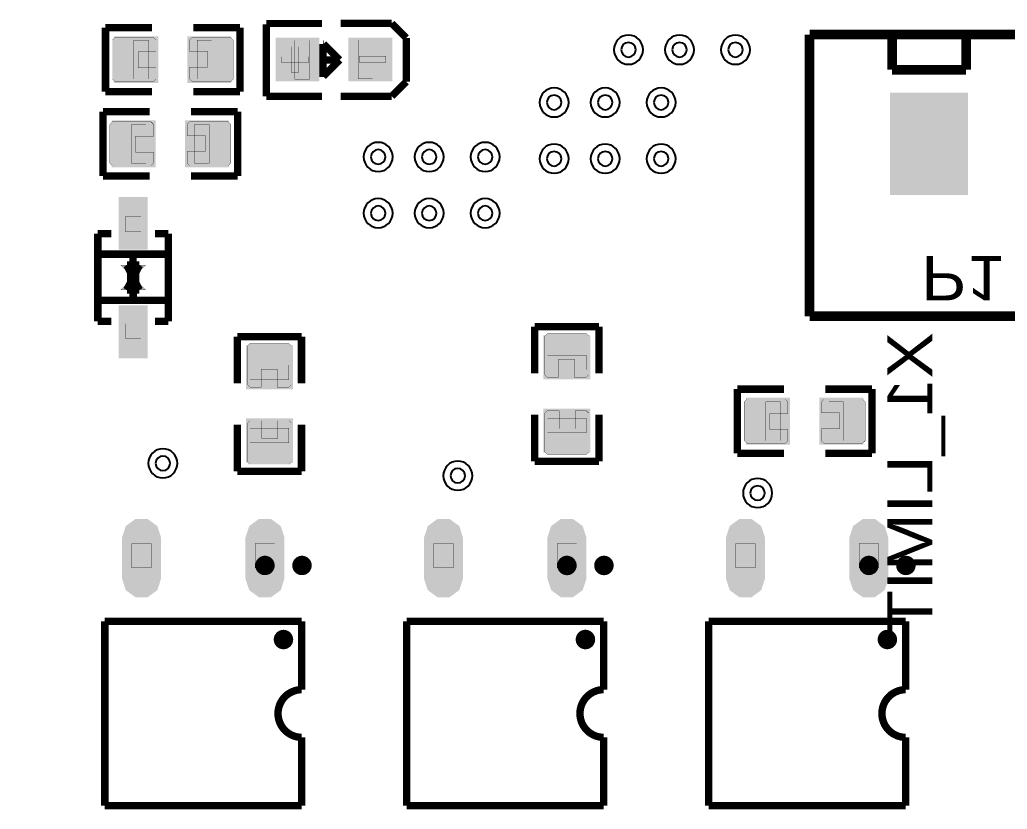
# Model space of a CAD drawing. Header units: millimetres. Extents: x -103 to 1, y -5 to 127.
# Drawn here: x -48.69 to -28.37, y 73.33 to 89.59 of the extents above; entities that cross this region are included whole.
import ezdxf
from ezdxf.enums import TextEntityAlignment as Align

# ---------------------------------------------------------------- set-up
doc = ezdxf.new("R2010")
doc.units = ezdxf.units.MM
doc.header["$MEASUREMENT"] = 0
for name, color, linetype, true_color in [('Bottom-Layer', 7, 'Continuous', 0x0000ff), ('Bottom-Paste-Mask-Layer', 7, 'Continuous', 0x800000), ('Bottom-Silkscreen-Layer', 7, 'Continuous', 0x66cc33), ('Bottom-Solder-Mask-Layer', 7, 'Continuous', 0xaa00ff), ('Document-Layer', 7, 'Continuous', 0x6464ff), ('Hole-Layer', 7, 'Continuous', 0x222222), ('Multi-Layer', 7, 'Continuous', 0xc0c0c0), ('Pin-Soldering-Layer', 7, 'Continuous', 0xcc9999), ('Top-Layer', 7, 'Continuous', 0xff0000), ('Top-Paste-Mask-Layer', 7, 'Continuous', 0x808080), ('Top-Silkscreen-Layer', 7, 'Continuous', 0xffcc00), ('Top-Solder-Mask-Layer', 7, 'Continuous', 0x800080)]:
    doc.layers.add(name, color=color, linetype=linetype, true_color=true_color)
doc.styles.get("Standard").update_dxf_attribs({"font": 'arial.ttf'})

msp = doc.modelspace()

# ---------------------------------------------------------------- hatches: boundary and pattern name
at = {"layer": 'Bottom-Layer'}
msp.add_hatch(color=256, dxfattribs=at).paths.add_polyline_path([(-30.727, 86.036), (-30.727, 88.036), (-29.227, 88.036), (-29.227, 86.036)])
at = {"layer": 'Bottom-Paste-Mask-Layer'}
msp.add_hatch(color=256, dxfattribs=at).paths.add_polyline_path([(-30.727, 86.036), (-30.727, 88.036), (-29.227, 88.036), (-29.227, 86.036)])
at = {"layer": 'Bottom-Solder-Mask-Layer'}
msp.add_hatch(color=256, dxfattribs=at).paths.add_polyline_path([(-30.778, 85.985), (-30.778, 88.087), (-29.176, 88.087), (-29.176, 85.985)])
at = {"layer": 'Document-Layer'}
for points in [[(-42.962, 89.037), (-42.962, 88.497), (-43.092, 88.497), (-43.092, 89.037)], [(-42.756, 88.701), (-43.296, 88.701), (-43.296, 88.831), (-42.756, 88.831)], [(-41.157, 88.708), (-41.697, 88.708), (-41.697, 88.838), (-41.157, 88.838)], [(-46.104, 84.536), (-46.612, 84.536), (-46.358, 84.282)], [(-46.612, 84.028), (-46.104, 84.028), (-46.358, 84.282)]]:
    msp.add_hatch(color=256, dxfattribs=at).paths.add_polyline_path(points)
at = {"layer": 'Hole-Layer'}
msp.add_hatch(color=256, dxfattribs=at).paths.add_polyline_path([(-30.427, 87.036, 1), (-29.527, 87.036, 1)])
at = {"layer": 'Multi-Layer'}
msp.add_hatch(color=256, dxfattribs=at).paths.add_polyline_path([(-30.727, 86.036), (-30.727, 88.036), (-29.227, 88.036), (-29.227, 86.036)])
msp.add_hatch(color=256, dxfattribs=at).paths.add_polyline_path([(-30.727, 86.036), (-30.727, 88.036), (-29.227, 88.036), (-29.227, 86.036)])
msp.add_hatch(color=256, dxfattribs=at).paths.add_polyline_path([(-30.727, 86.036), (-30.727, 88.036), (-29.227, 88.036), (-29.227, 86.036)])
at = {"layer": 'Pin-Soldering-Layer'}
for points in [[(-46.342, 89.17), (-46.342, 88.37), (-46.042, 88.37), (-46.042, 89.17)], [(-44.742, 89.17), (-44.742, 88.37), (-45.042, 88.37), (-45.042, 89.17)], [(-42.728, 89.166), (-42.728, 88.366), (-43.028, 88.366), (-43.028, 89.166)], [(-41.428, 89.173), (-41.428, 88.373), (-41.728, 88.373), (-41.728, 89.173)], [(-46.393, 86.636), (-46.393, 87.436), (-46.093, 87.436), (-46.093, 86.636)], [(-44.793, 86.636), (-44.793, 87.436), (-45.093, 87.436), (-45.093, 86.636)], [(-46.196, 85.232), (-46.521, 85.232), (-46.521, 85.531), (-46.196, 85.531)], [(-46.196, 83.032), (-46.521, 83.032), (-46.521, 83.332), (-46.196, 83.332)], [(-37.833, 82.685), (-37.033, 82.685), (-37.033, 82.385), (-37.833, 82.385)], [(-43.953, 82.481), (-43.153, 82.481), (-43.153, 82.181), (-43.953, 82.181)], [(-33.337, 80.924), (-33.337, 81.724), (-33.037, 81.724), (-33.037, 80.924)], [(-31.737, 80.924), (-31.737, 81.724), (-32.037, 81.724), (-32.037, 80.924)], [(-37.833, 81.085), (-37.033, 81.085), (-37.033, 81.385), (-37.833, 81.385)], [(-43.953, 80.881), (-43.153, 80.881), (-43.153, 81.181), (-43.953, 81.181)], [(-46.385, 78.805), (-46.385, 78.305), (-45.985, 78.305), (-45.985, 78.805)], [(-43.845, 78.805), (-43.845, 78.305), (-43.445, 78.305), (-43.445, 78.805)], [(-40.17, 78.805), (-40.17, 78.305), (-39.77, 78.305), (-39.77, 78.805)], [(-37.63, 78.805), (-37.63, 78.305), (-37.23, 78.305), (-37.23, 78.805)], [(-33.956, 78.805), (-33.956, 78.305), (-33.556, 78.305), (-33.556, 78.805)], [(-31.416, 78.805), (-31.416, 78.305), (-31.016, 78.305), (-31.016, 78.805)]]:
    msp.add_hatch(color=256, dxfattribs=at).paths.add_polyline_path(points)
at = {"layer": 'Top-Layer'}
for points in [[(-45.892, 89.202), (-45.892, 88.338), (-46.699, 88.338), (-46.699, 89.202)], [(-44.386, 89.202), (-44.386, 88.338), (-45.192, 88.338), (-45.192, 89.202)], [(-43.376, 89.17), (-42.576, 89.17), (-42.576, 88.37), (-43.376, 88.37)], [(-41.878, 89.17), (-41.078, 89.17), (-41.078, 88.37), (-41.878, 88.37)], [(-30.727, 86.036), (-30.727, 88.036), (-29.227, 88.036), (-29.227, 86.036)], [(-46.75, 86.604), (-46.75, 87.468), (-45.943, 87.468), (-45.943, 86.604)], [(-45.243, 86.604), (-45.243, 87.468), (-44.437, 87.468), (-44.437, 86.604)], [(-46.113, 84.906), (-46.603, 84.906), (-46.603, 85.892), (-46.113, 85.892)], [(-46.113, 82.671), (-46.603, 82.671), (-46.603, 83.657), (-46.113, 83.657)], [(-37.865, 83.041), (-37.001, 83.041), (-37.001, 82.235), (-37.865, 82.235)], [(-43.985, 82.837), (-43.121, 82.837), (-43.121, 82.031), (-43.985, 82.031)], [(-33.694, 80.892), (-33.694, 81.756), (-32.887, 81.756), (-32.887, 80.892)], [(-32.187, 80.892), (-32.187, 81.756), (-31.381, 81.756), (-31.381, 80.892)], [(-37.865, 81.534), (-37.001, 81.534), (-37.001, 80.728), (-37.865, 80.728)], [(-43.985, 81.33), (-43.121, 81.33), (-43.121, 80.524), (-43.985, 80.524)], [(-46.535, 78.93), (-46.468, 79.136), (-46.293, 79.263), (-46.077, 79.263), (-45.902, 79.136), (-45.835, 78.93), (-45.835, 78.08), (-45.902, 77.875), (-46.077, 77.748), (-46.293, 77.748), (-46.468, 77.875), (-46.535, 78.08)], [(-43.995, 78.93), (-43.928, 79.136), (-43.753, 79.263), (-43.537, 79.263), (-43.362, 79.136), (-43.295, 78.93), (-43.295, 78.08), (-43.362, 77.875), (-43.537, 77.748), (-43.753, 77.748), (-43.928, 77.875), (-43.995, 78.08)], [(-40.32, 78.93), (-40.254, 79.136), (-40.079, 79.263), (-39.862, 79.263), (-39.687, 79.136), (-39.62, 78.93), (-39.62, 78.08), (-39.687, 77.875), (-39.862, 77.748), (-40.079, 77.748), (-40.254, 77.875), (-40.32, 78.08)], [(-37.78, 78.93), (-37.714, 79.136), (-37.539, 79.263), (-37.322, 79.263), (-37.147, 79.136), (-37.08, 78.93), (-37.08, 78.08), (-37.147, 77.875), (-37.322, 77.748), (-37.539, 77.748), (-37.714, 77.875), (-37.78, 78.08)], [(-34.106, 78.93), (-34.039, 79.136), (-33.864, 79.263), (-33.648, 79.263), (-33.473, 79.136), (-33.406, 78.93), (-33.406, 78.08), (-33.473, 77.875), (-33.648, 77.748), (-33.864, 77.748), (-34.039, 77.875), (-34.106, 78.08)], [(-31.566, 78.93), (-31.499, 79.136), (-31.324, 79.263), (-31.108, 79.263), (-30.933, 79.136), (-30.866, 78.93), (-30.866, 78.08), (-30.933, 77.875), (-31.108, 77.748), (-31.324, 77.748), (-31.499, 77.875), (-31.566, 78.08)]]:
    msp.add_hatch(color=256, dxfattribs=at).paths.add_polyline_path(points)
at = {"layer": 'Top-Paste-Mask-Layer'}
for points in [[(-46.737, 88.32), (-45.937, 88.32), (-45.887, 88.37), (-45.887, 88.598), (-46.257, 88.598), (-46.257, 88.928), (-45.887, 88.928), (-45.887, 89.17), (-45.937, 89.22), (-46.737, 89.22), (-46.787, 89.17), (-46.787, 88.37)], [(-44.347, 89.22), (-45.147, 89.22), (-45.197, 89.17), (-45.197, 88.942), (-44.827, 88.942), (-44.827, 88.612), (-45.197, 88.612), (-45.197, 88.37), (-45.147, 88.32), (-44.347, 88.32), (-44.297, 88.37), (-44.297, 89.17)], [(-43.376, 89.17), (-42.576, 89.17), (-42.576, 88.37), (-43.376, 88.37)], [(-41.878, 89.17), (-41.078, 89.17), (-41.078, 88.37), (-41.878, 88.37)], [(-30.727, 86.036), (-30.727, 88.036), (-29.227, 88.036), (-29.227, 86.036)], [(-46.788, 86.586), (-45.988, 86.586), (-45.938, 86.636), (-45.938, 86.864), (-46.308, 86.864), (-46.308, 87.194), (-45.938, 87.194), (-45.938, 87.436), (-45.988, 87.486), (-46.788, 87.486), (-46.838, 87.436), (-46.838, 86.636)], [(-44.398, 87.486), (-45.198, 87.486), (-45.248, 87.436), (-45.248, 87.208), (-44.878, 87.208), (-44.878, 86.878), (-45.248, 86.878), (-45.248, 86.636), (-45.198, 86.586), (-44.398, 86.586), (-44.348, 86.636), (-44.348, 87.436)], [(-46.113, 84.906), (-46.603, 84.906), (-46.603, 85.892), (-46.113, 85.892)], [(-46.113, 82.671), (-46.603, 82.671), (-46.603, 83.657), (-46.113, 83.657)], [(-37.883, 83.08), (-37.883, 82.28), (-37.833, 82.23), (-37.605, 82.23), (-37.605, 82.6), (-37.275, 82.6), (-37.275, 82.23), (-37.033, 82.23), (-36.983, 82.28), (-36.983, 83.08), (-37.033, 83.13), (-37.833, 83.13)], [(-44.003, 82.876), (-44.003, 82.076), (-43.953, 82.026), (-43.725, 82.026), (-43.725, 82.396), (-43.395, 82.396), (-43.395, 82.026), (-43.153, 82.026), (-43.103, 82.076), (-43.103, 82.876), (-43.153, 82.926), (-43.953, 82.926)], [(-33.732, 80.874), (-32.932, 80.874), (-32.882, 80.924), (-32.882, 81.152), (-33.252, 81.152), (-33.252, 81.482), (-32.882, 81.482), (-32.882, 81.724), (-32.932, 81.774), (-33.732, 81.774), (-33.782, 81.724), (-33.782, 80.924)], [(-31.342, 81.774), (-32.142, 81.774), (-32.192, 81.724), (-32.192, 81.496), (-31.822, 81.496), (-31.822, 81.166), (-32.192, 81.166), (-32.192, 80.924), (-32.142, 80.874), (-31.342, 80.874), (-31.292, 80.924), (-31.292, 81.724)], [(-36.983, 80.69), (-36.983, 81.49), (-37.033, 81.54), (-37.261, 81.54), (-37.261, 81.17), (-37.591, 81.17), (-37.591, 81.54), (-37.833, 81.54), (-37.883, 81.49), (-37.883, 80.69), (-37.833, 80.64), (-37.033, 80.64)], [(-43.103, 80.486), (-43.103, 81.286), (-43.153, 81.336), (-43.381, 81.336), (-43.381, 80.966), (-43.711, 80.966), (-43.711, 81.336), (-43.953, 81.336), (-44.003, 81.286), (-44.003, 80.486), (-43.953, 80.436), (-43.153, 80.436)], [(-46.535, 78.93), (-46.468, 79.136), (-46.293, 79.263), (-46.077, 79.263), (-45.902, 79.136), (-45.835, 78.93), (-45.835, 78.08), (-45.902, 77.875), (-46.077, 77.748), (-46.293, 77.748), (-46.468, 77.875), (-46.535, 78.08)], [(-43.995, 78.93), (-43.928, 79.136), (-43.753, 79.263), (-43.537, 79.263), (-43.362, 79.136), (-43.295, 78.93), (-43.295, 78.08), (-43.362, 77.875), (-43.537, 77.748), (-43.753, 77.748), (-43.928, 77.875), (-43.995, 78.08)], [(-40.32, 78.93), (-40.254, 79.136), (-40.079, 79.263), (-39.862, 79.263), (-39.687, 79.136), (-39.62, 78.93), (-39.62, 78.08), (-39.687, 77.875), (-39.862, 77.748), (-40.079, 77.748), (-40.254, 77.875), (-40.32, 78.08)], [(-37.78, 78.93), (-37.714, 79.136), (-37.539, 79.263), (-37.322, 79.263), (-37.147, 79.136), (-37.08, 78.93), (-37.08, 78.08), (-37.147, 77.875), (-37.322, 77.748), (-37.539, 77.748), (-37.714, 77.875), (-37.78, 78.08)], [(-34.106, 78.93), (-34.039, 79.136), (-33.864, 79.263), (-33.648, 79.263), (-33.473, 79.136), (-33.406, 78.93), (-33.406, 78.08), (-33.473, 77.875), (-33.648, 77.748), (-33.864, 77.748), (-34.039, 77.875), (-34.106, 78.08)], [(-31.566, 78.93), (-31.499, 79.136), (-31.324, 79.263), (-31.108, 79.263), (-30.933, 79.136), (-30.866, 78.93), (-30.866, 78.08), (-30.933, 77.875), (-31.108, 77.748), (-31.324, 77.748), (-31.499, 77.875), (-31.566, 78.08)]]:
    msp.add_hatch(color=256, dxfattribs=at).paths.add_polyline_path(points)
at = {"layer": 'Top-Solder-Mask-Layer'}
for points in [[(-45.842, 89.252), (-45.842, 88.287), (-46.75, 88.287), (-46.75, 89.252)], [(-44.335, 89.252), (-44.335, 88.287), (-45.243, 88.287), (-45.243, 89.252)], [(-43.427, 89.221), (-42.525, 89.221), (-42.525, 88.319), (-43.427, 88.319)], [(-41.929, 89.221), (-41.027, 89.221), (-41.027, 88.319), (-41.929, 88.319)], [(-30.778, 85.985), (-30.778, 88.087), (-29.176, 88.087), (-29.176, 85.985)], [(-46.801, 86.553), (-46.801, 87.518), (-45.893, 87.518), (-45.893, 86.553)], [(-45.294, 86.553), (-45.294, 87.518), (-44.386, 87.518), (-44.386, 86.553)], [(-46.062, 84.856), (-46.654, 84.856), (-46.654, 85.943), (-46.062, 85.943)], [(-46.062, 82.62), (-46.654, 82.62), (-46.654, 83.708), (-46.062, 83.708)], [(-37.916, 83.092), (-36.95, 83.092), (-36.95, 82.184), (-37.916, 82.184)], [(-44.036, 82.888), (-43.071, 82.888), (-43.071, 81.98), (-44.036, 81.98)], [(-33.745, 80.841), (-33.745, 81.806), (-32.836, 81.806), (-32.836, 80.841)], [(-32.238, 80.841), (-32.238, 81.806), (-31.33, 81.806), (-31.33, 80.841)], [(-37.916, 81.585), (-36.95, 81.585), (-36.95, 80.677), (-37.916, 80.677)], [(-44.036, 81.381), (-43.071, 81.381), (-43.071, 80.473), (-44.036, 80.473)], [(-46.586, 78.93), (-46.509, 79.166), (-46.309, 79.312), (-46.061, 79.312), (-45.86, 79.166), (-45.784, 78.93), (-45.784, 78.08), (-45.86, 77.845), (-46.061, 77.699), (-46.309, 77.699), (-46.509, 77.845), (-46.586, 78.08)], [(-44.046, 78.93), (-43.969, 79.166), (-43.769, 79.312), (-43.521, 79.312), (-43.32, 79.166), (-43.244, 78.93), (-43.244, 78.08), (-43.32, 77.845), (-43.521, 77.699), (-43.769, 77.699), (-43.969, 77.845), (-44.046, 78.08)], [(-40.371, 78.93), (-40.295, 79.166), (-40.094, 79.312), (-39.847, 79.312), (-39.646, 79.166), (-39.569, 78.93), (-39.569, 78.08), (-39.646, 77.845), (-39.847, 77.699), (-40.094, 77.699), (-40.295, 77.845), (-40.371, 78.08)], [(-37.831, 78.93), (-37.755, 79.166), (-37.554, 79.312), (-37.307, 79.312), (-37.106, 79.166), (-37.029, 78.93), (-37.029, 78.08), (-37.106, 77.845), (-37.307, 77.699), (-37.554, 77.699), (-37.755, 77.845), (-37.831, 78.08)], [(-34.157, 78.93), (-34.081, 79.166), (-33.88, 79.312), (-33.632, 79.312), (-33.432, 79.166), (-33.355, 78.93), (-33.355, 78.08), (-33.432, 77.845), (-33.632, 77.699), (-33.88, 77.699), (-34.081, 77.845), (-34.157, 78.08)], [(-31.617, 78.93), (-31.541, 79.166), (-31.34, 79.312), (-31.092, 79.312), (-30.892, 79.166), (-30.815, 78.93), (-30.815, 78.08), (-30.892, 77.845), (-31.092, 77.699), (-31.34, 77.699), (-31.541, 77.845), (-31.617, 78.08)]]:
    msp.add_hatch(color=256, dxfattribs=at).paths.add_polyline_path(points)

# ---------------------------------------------------------------- linework, layer by layer
at = {"layer": 'Bottom-Silkscreen-Layer', "const_width": 0.2}
for points in [[(-32.437, 83.486), (-32.437, 89.286)], [(-32.437, 89.286), (-22.437, 89.286)], [(-32.437, 83.486), (-32.437, 89.286)], [(-32.437, 89.286), (-22.437, 89.286)], [(-30.739, 88.56), (-30.739, 89.286)], [(-30.739, 88.56), (-30.739, 89.286)], [(-29.215, 88.56), (-29.215, 89.286)], [(-29.215, 88.56), (-29.215, 89.286)], [(-30.739, 88.56), (-29.215, 88.56)], [(-30.739, 88.56), (-29.215, 88.56)], [(-32.437, 83.486), (-22.437, 83.486)], [(-32.437, 83.486), (-22.437, 83.486)]]:
    msp.add_lwpolyline(points, dxfattribs=at)
at = {"layer": 'Document-Layer', "const_width": 0.00508}
for points in [[(-42.962, 89.037), (-42.962, 88.497), (-43.092, 88.497), (-43.092, 89.037)], [(-42.756, 88.701), (-43.296, 88.701), (-43.296, 88.831), (-42.756, 88.831)], [(-41.157, 88.708), (-41.697, 88.708), (-41.697, 88.838), (-41.157, 88.838)], [(-46.104, 84.536), (-46.612, 84.536), (-46.358, 84.282)], [(-46.612, 84.028), (-46.104, 84.028), (-46.358, 84.282)]]:
    msp.add_lwpolyline(points, close=True, dxfattribs=at)
at = {"layer": 'Document-Layer', "const_width": 0.2}
for points in [[(-43.745, 78.354, 1), (-43.545, 78.354, 1)], [(-43.745, 78.354, 1), (-43.545, 78.354, 1)], [(-37.531, 78.354, 1), (-37.33, 78.354, 1)], [(-37.531, 78.354, 1), (-37.33, 78.354, 1)], [(-31.316, 78.354, 1), (-31.116, 78.354, 1)], [(-31.316, 78.354, 1), (-31.116, 78.354, 1)]]:
    msp.add_lwpolyline(points, format="xyb", close=True, dxfattribs=at)
at = {"layer": 'Hole-Layer'}
for points in [[(-36.314, 88.973, 1), (-36.014, 88.973), (-36.014, 88.973, 1), (-36.314, 88.973)], [(-35.263, 88.973, 1), (-34.963, 88.973), (-34.963, 88.973, 1), (-35.263, 88.973)], [(-34.112, 88.973, 1), (-33.812, 88.973), (-33.812, 88.973, 1), (-34.112, 88.973)], [(-37.844, 87.888, 1), (-37.544, 87.888), (-37.544, 87.888, 1), (-37.844, 87.888)], [(-36.793, 87.888, 1), (-36.493, 87.888), (-36.493, 87.888, 1), (-36.793, 87.888)], [(-35.642, 87.888, 1), (-35.342, 87.888), (-35.342, 87.888, 1), (-35.642, 87.888)], [(-41.465, 86.766, 1), (-41.165, 86.766), (-41.165, 86.766, 1), (-41.465, 86.766)], [(-40.415, 86.766, 1), (-40.115, 86.766), (-40.115, 86.766, 1), (-40.415, 86.766)], [(-39.263, 86.766, 1), (-38.963, 86.766), (-38.963, 86.766, 1), (-39.263, 86.766)], [(-37.844, 86.729, 1), (-37.544, 86.729), (-37.544, 86.729, 1), (-37.844, 86.729)], [(-36.793, 86.729, 1), (-36.493, 86.729), (-36.493, 86.729, 1), (-36.793, 86.729)], [(-35.642, 86.729, 1), (-35.342, 86.729), (-35.342, 86.729, 1), (-35.642, 86.729)], [(-41.465, 85.607, 1), (-41.165, 85.607), (-41.165, 85.607, 1), (-41.465, 85.607)], [(-40.415, 85.607, 1), (-40.115, 85.607), (-40.115, 85.607, 1), (-40.415, 85.607)], [(-39.263, 85.607, 1), (-38.963, 85.607), (-38.963, 85.607, 1), (-39.263, 85.607)], [(-45.896, 80.457, 1), (-45.596, 80.457), (-45.596, 80.457, 1), (-45.896, 80.457)], [(-39.827, 80.202, 1), (-39.527, 80.202), (-39.527, 80.202, 1), (-39.827, 80.202)], [(-33.656, 79.845, 1), (-33.356, 79.845), (-33.356, 79.845, 1), (-33.656, 79.845)]]:
    msp.add_lwpolyline(points, format="xyb", dxfattribs=at)
at = {"layer": 'Multi-Layer'}
for points in [[(-36.464, 88.973, 1), (-35.864, 88.973, 1)], [(-35.413, 88.973, 1), (-34.813, 88.973, 1)], [(-34.262, 88.973, 1), (-33.662, 88.973, 1)], [(-37.994, 87.888, 1), (-37.394, 87.888, 1)], [(-36.943, 87.888, 1), (-36.343, 87.888, 1)], [(-35.792, 87.888, 1), (-35.192, 87.888, 1)], [(-41.615, 86.766, 1), (-41.015, 86.766, 1)], [(-40.565, 86.766, 1), (-39.965, 86.766, 1)], [(-39.413, 86.766, 1), (-38.813, 86.766, 1)], [(-37.994, 86.729, 1), (-37.394, 86.729, 1)], [(-36.943, 86.729, 1), (-36.343, 86.729, 1)], [(-35.792, 86.729, 1), (-35.192, 86.729, 1)], [(-41.615, 85.607, 1), (-41.015, 85.607, 1)], [(-40.565, 85.607, 1), (-39.965, 85.607, 1)], [(-39.413, 85.607, 1), (-38.813, 85.607, 1)], [(-46.046, 80.457, 1), (-45.446, 80.457, 1)], [(-39.977, 80.202, 1), (-39.377, 80.202, 1)], [(-33.806, 79.845, 1), (-33.206, 79.845, 1)]]:
    msp.add_lwpolyline(points, format="xyb", close=True, dxfattribs=at)
at = {"layer": 'Pin-Soldering-Layer', "const_width": 0.00508}
for points in [[(-46.342, 89.17), (-46.342, 88.37), (-46.042, 88.37), (-46.042, 89.17)], [(-44.742, 89.17), (-44.742, 88.37), (-45.042, 88.37), (-45.042, 89.17)], [(-42.728, 89.166), (-42.728, 88.366), (-43.028, 88.366), (-43.028, 89.166)], [(-41.428, 89.173), (-41.428, 88.373), (-41.728, 88.373), (-41.728, 89.173)], [(-46.393, 86.636), (-46.393, 87.436), (-46.093, 87.436), (-46.093, 86.636)], [(-44.793, 86.636), (-44.793, 87.436), (-45.093, 87.436), (-45.093, 86.636)], [(-46.196, 85.232), (-46.521, 85.232), (-46.521, 85.531), (-46.196, 85.531)], [(-46.196, 83.032), (-46.521, 83.032), (-46.521, 83.332), (-46.196, 83.332)], [(-37.833, 82.685), (-37.033, 82.685), (-37.033, 82.385), (-37.833, 82.385)], [(-43.953, 82.481), (-43.153, 82.481), (-43.153, 82.181), (-43.953, 82.181)], [(-33.337, 80.924), (-33.337, 81.724), (-33.037, 81.724), (-33.037, 80.924)], [(-31.737, 80.924), (-31.737, 81.724), (-32.037, 81.724), (-32.037, 80.924)], [(-37.833, 81.085), (-37.033, 81.085), (-37.033, 81.385), (-37.833, 81.385)], [(-43.953, 80.881), (-43.153, 80.881), (-43.153, 81.181), (-43.953, 81.181)], [(-46.385, 78.805), (-46.385, 78.305), (-45.985, 78.305), (-45.985, 78.805)], [(-43.845, 78.805), (-43.845, 78.305), (-43.445, 78.305), (-43.445, 78.805)], [(-40.17, 78.805), (-40.17, 78.305), (-39.77, 78.305), (-39.77, 78.805)], [(-37.63, 78.805), (-37.63, 78.305), (-37.23, 78.305), (-37.23, 78.805)], [(-33.956, 78.805), (-33.956, 78.305), (-33.556, 78.305), (-33.556, 78.805)], [(-31.416, 78.805), (-31.416, 78.305), (-31.016, 78.305), (-31.016, 78.805)]]:
    msp.add_lwpolyline(points, close=True, dxfattribs=at)
at = {"layer": 'Top-Paste-Mask-Layer', "const_width": 0.00508}
for points in [[(-46.737, 88.32), (-45.937, 88.32), (-45.887, 88.37), (-45.887, 88.598), (-46.257, 88.598), (-46.257, 88.928), (-45.887, 88.928), (-45.887, 89.17), (-45.937, 89.22), (-46.737, 89.22), (-46.787, 89.17), (-46.787, 88.37)], [(-44.347, 89.22), (-45.147, 89.22), (-45.197, 89.17), (-45.197, 88.942), (-44.827, 88.942), (-44.827, 88.612), (-45.197, 88.612), (-45.197, 88.37), (-45.147, 88.32), (-44.347, 88.32), (-44.297, 88.37), (-44.297, 89.17)], [(-46.788, 86.586), (-45.988, 86.586), (-45.938, 86.636), (-45.938, 86.864), (-46.308, 86.864), (-46.308, 87.194), (-45.938, 87.194), (-45.938, 87.436), (-45.988, 87.486), (-46.788, 87.486), (-46.838, 87.436), (-46.838, 86.636)], [(-44.398, 87.486), (-45.198, 87.486), (-45.248, 87.436), (-45.248, 87.208), (-44.878, 87.208), (-44.878, 86.878), (-45.248, 86.878), (-45.248, 86.636), (-45.198, 86.586), (-44.398, 86.586), (-44.348, 86.636), (-44.348, 87.436)], [(-37.883, 83.08), (-37.883, 82.28), (-37.833, 82.23), (-37.605, 82.23), (-37.605, 82.6), (-37.275, 82.6), (-37.275, 82.23), (-37.033, 82.23), (-36.983, 82.28), (-36.983, 83.08), (-37.033, 83.13), (-37.833, 83.13)], [(-44.003, 82.876), (-44.003, 82.076), (-43.953, 82.026), (-43.725, 82.026), (-43.725, 82.396), (-43.395, 82.396), (-43.395, 82.026), (-43.153, 82.026), (-43.103, 82.076), (-43.103, 82.876), (-43.153, 82.926), (-43.953, 82.926)], [(-33.732, 80.874), (-32.932, 80.874), (-32.882, 80.924), (-32.882, 81.152), (-33.252, 81.152), (-33.252, 81.482), (-32.882, 81.482), (-32.882, 81.724), (-32.932, 81.774), (-33.732, 81.774), (-33.782, 81.724), (-33.782, 80.924)], [(-31.342, 81.774), (-32.142, 81.774), (-32.192, 81.724), (-32.192, 81.496), (-31.822, 81.496), (-31.822, 81.166), (-32.192, 81.166), (-32.192, 80.924), (-32.142, 80.874), (-31.342, 80.874), (-31.292, 80.924), (-31.292, 81.724)], [(-36.983, 80.69), (-36.983, 81.49), (-37.033, 81.54), (-37.261, 81.54), (-37.261, 81.17), (-37.591, 81.17), (-37.591, 81.54), (-37.833, 81.54), (-37.883, 81.49), (-37.883, 80.69), (-37.833, 80.64), (-37.033, 80.64)], [(-43.103, 80.486), (-43.103, 81.286), (-43.153, 81.336), (-43.381, 81.336), (-43.381, 80.966), (-43.711, 80.966), (-43.711, 81.336), (-43.953, 81.336), (-44.003, 81.286), (-44.003, 80.486), (-43.953, 80.436), (-43.153, 80.436)]]:
    msp.add_lwpolyline(points, close=True, dxfattribs=at)
at = {"layer": 'Top-Silkscreen-Layer'}
for points, const_width in [([(-45.969, 89.43), (-46.927, 89.43)], 0.152), ([(-46.927, 89.43), (-46.927, 88.109)], 0.152), ([(-45.969, 89.43), (-46.927, 89.43)], 0.152), ([(-46.927, 89.43), (-46.927, 88.109)], 0.152), ([(-45.116, 89.43), (-44.157, 89.43)], 0.152), ([(-45.116, 89.43), (-44.157, 89.43)], 0.152), ([(-44.157, 89.43), (-44.157, 88.109)], 0.152), ([(-44.157, 89.43), (-44.157, 88.109)], 0.152), ([(-42.468, 89.513), (-43.618, 89.513)], 0.15), ([(-42.468, 89.513), (-43.618, 89.513)], 0.15), ([(-43.618, 88.013), (-43.618, 89.493)], 0.15), ([(-43.618, 88.013), (-43.618, 89.493)], 0.15), ([(-42.088, 89.516), (-41.038, 89.516)], 0.15), ([(-42.088, 89.516), (-41.038, 89.516)], 0.15), ([(-40.738, 89.215), (-41.038, 89.516)], 0.15), ([(-40.738, 89.215), (-41.038, 89.516)], 0.15), ([(-40.738, 89.115), (-40.738, 89.215)], 0.15), ([(-40.738, 89.115), (-40.738, 89.215)], 0.15), ([(-42.448, 89.093), (-42.438, 89.093)], 0.15), ([(-42.448, 88.413), (-42.448, 89.093)], 0.15), ([(-42.448, 89.093), (-42.438, 89.093)], 0.15), ([(-42.448, 88.413), (-42.448, 89.093)], 0.15), ([(-42.438, 89.093), (-42.108, 88.763)], 0.15), ([(-42.438, 89.093), (-42.108, 88.763)], 0.15), ([(-40.738, 88.416), (-40.738, 89.115)], 0.15), ([(-40.738, 88.416), (-40.738, 89.115)], 0.15), ([(-42.448, 88.423), (-42.108, 88.763)], 0.15), ([(-42.448, 88.763), (-42.108, 88.763)], 0.15), ([(-42.448, 88.423), (-42.108, 88.763)], 0.15), ([(-42.448, 88.763), (-42.108, 88.763)], 0.15), ([(-42.448, 88.413), (-42.448, 88.423)], 0.15), ([(-42.448, 88.413), (-42.448, 88.423)], 0.15), ([(-40.738, 88.416), (-40.738, 88.315)], 0.15), ([(-40.738, 88.416), (-40.738, 88.315)], 0.15), ([(-40.738, 88.315), (-41.038, 88.015)], 0.15), ([(-40.738, 88.315), (-41.038, 88.015)], 0.15), ([(-46.927, 88.109), (-45.969, 88.109)], 0.152), ([(-46.927, 88.109), (-45.969, 88.109)], 0.152), ([(-44.157, 88.109), (-45.116, 88.109)], 0.152), ([(-44.157, 88.109), (-45.116, 88.109)], 0.152), ([(-42.468, 88.013), (-43.618, 88.013)], 0.15), ([(-42.468, 88.013), (-43.618, 88.013)], 0.15), ([(-42.088, 88.015), (-41.038, 88.015)], 0.15), ([(-42.088, 88.015), (-41.038, 88.015)], 0.15), ([(-46.978, 86.375), (-46.978, 87.696)], 0.152), ([(-46.978, 87.696), (-46.02, 87.696)], 0.152), ([(-46.978, 86.375), (-46.978, 87.696)], 0.152), ([(-46.978, 87.696), (-46.02, 87.696)], 0.152), ([(-44.208, 87.696), (-45.167, 87.696)], 0.152), ([(-44.208, 87.696), (-45.167, 87.696)], 0.152), ([(-44.208, 86.375), (-44.208, 87.696)], 0.152), ([(-44.208, 86.375), (-44.208, 87.696)], 0.152), ([(-46.02, 86.375), (-46.978, 86.375)], 0.152), ([(-46.02, 86.375), (-46.978, 86.375)], 0.152), ([(-45.167, 86.375), (-44.208, 86.375)], 0.152), ([(-45.167, 86.375), (-44.208, 86.375)], 0.152), ([(-47.085, 85.183), (-47.085, 83.38)], 0.152), ([(-47.085, 85.183), (-46.805, 85.183)], 0.152), ([(-47.085, 85.183), (-47.085, 83.38)], 0.152), ([(-47.085, 85.183), (-46.805, 85.183)], 0.152), ([(-45.632, 85.183), (-45.911, 85.183)], 0.152), ([(-45.632, 85.183), (-45.911, 85.183)], 0.152), ([(-45.632, 85.183), (-45.632, 83.38)], 0.152), ([(-45.632, 85.183), (-45.632, 83.38)], 0.152), ([(-45.632, 84.764), (-47.085, 84.764)], 0.152), ([(-45.632, 84.764), (-47.085, 84.764)], 0.152), ([(-46.358, 83.814), (-46.361, 84.764)], 0.155), ([(-46.358, 83.814), (-46.361, 84.764)], 0.155), ([(-46.358, 84.284), (-46.485, 84.536)], 0.155), ([(-46.485, 84.536), (-46.231, 84.536)], 0.155), ([(-46.358, 84.284), (-46.485, 84.536)], 0.155), ([(-46.485, 84.536), (-46.231, 84.536)], 0.155), ([(-46.231, 84.536), (-46.356, 84.284)], 0.155), ([(-46.231, 84.536), (-46.356, 84.284)], 0.155), ([(-46.485, 84.282), (-46.231, 84.282)], 0.155), ([(-46.485, 84.282), (-46.231, 84.282)], 0.155), ([(-46.485, 84.028), (-46.361, 84.279)], 0.155), ([(-46.485, 84.028), (-46.361, 84.279)], 0.155), ([(-46.358, 84.409), (-46.358, 84.279)], 0.155), ([(-46.358, 84.409), (-46.358, 84.279)], 0.155), ([(-46.358, 84.155), (-46.358, 84.284)], 0.155), ([(-46.358, 84.155), (-46.358, 84.284)], 0.155), ([(-46.358, 84.279), (-46.231, 84.028)], 0.155), ([(-46.358, 84.279), (-46.231, 84.028)], 0.155), ([(-46.231, 84.028), (-46.485, 84.028)], 0.155), ([(-46.231, 84.028), (-46.485, 84.028)], 0.155), ([(-45.632, 83.814), (-47.085, 83.814)], 0.152), ([(-45.632, 83.814), (-47.085, 83.814)], 0.152), ([(-47.085, 83.38), (-46.805, 83.38)], 0.152), ([(-47.085, 83.38), (-46.805, 83.38)], 0.152), ([(-45.632, 83.38), (-45.911, 83.38)], 0.152), ([(-45.632, 83.38), (-45.911, 83.38)], 0.152), ([(-38.094, 82.311), (-38.094, 83.27)], 0.152), ([(-38.094, 83.27), (-36.773, 83.27)], 0.152), ([(-38.094, 82.311), (-38.094, 83.27)], 0.152), ([(-38.094, 83.27), (-36.773, 83.27)], 0.152), ([(-36.773, 83.27), (-36.773, 82.311)], 0.152), ([(-36.773, 83.27), (-36.773, 82.311)], 0.152), ([(-44.214, 82.107), (-44.214, 83.066)], 0.152), ([(-44.214, 83.066), (-42.893, 83.066)], 0.152), ([(-44.214, 82.107), (-44.214, 83.066)], 0.152), ([(-44.214, 83.066), (-42.893, 83.066)], 0.152), ([(-42.893, 83.066), (-42.893, 82.107)], 0.152), ([(-42.893, 83.066), (-42.893, 82.107)], 0.152), ([(-33.922, 80.663), (-33.922, 81.984)], 0.152), ([(-33.922, 81.984), (-32.963, 81.984)], 0.152), ([(-33.922, 80.663), (-33.922, 81.984)], 0.152), ([(-33.922, 81.984), (-32.963, 81.984)], 0.152), ([(-31.152, 81.984), (-32.111, 81.984)], 0.152), ([(-31.152, 81.984), (-32.111, 81.984)], 0.152), ([(-31.152, 80.663), (-31.152, 81.984)], 0.152), ([(-31.152, 80.663), (-31.152, 81.984)], 0.152), ([(-38.094, 81.458), (-38.094, 80.5)], 0.152), ([(-38.094, 81.458), (-38.094, 80.5)], 0.152), ([(-36.773, 80.5), (-36.773, 81.458)], 0.152), ([(-36.773, 80.5), (-36.773, 81.458)], 0.152), ([(-44.214, 81.254), (-44.214, 80.295)], 0.152), ([(-44.214, 81.254), (-44.214, 80.295)], 0.152), ([(-42.893, 80.295), (-42.893, 81.254)], 0.152), ([(-42.893, 80.295), (-42.893, 81.254)], 0.152), ([(-32.963, 80.663), (-33.922, 80.663)], 0.152), ([(-32.963, 80.663), (-33.922, 80.663)], 0.152), ([(-32.111, 80.663), (-31.152, 80.663)], 0.152), ([(-32.111, 80.663), (-31.152, 80.663)], 0.152), ([(-38.094, 80.5), (-36.773, 80.5)], 0.152), ([(-38.094, 80.5), (-36.773, 80.5)], 0.152), ([(-44.214, 80.295), (-42.893, 80.295)], 0.152), ([(-44.214, 80.295), (-42.893, 80.295)], 0.152), ([(-46.941, 73.41), (-46.941, 77.201)], 0.152), ([(-46.941, 77.201), (-42.889, 77.201)], 0.152), ([(-46.941, 73.41), (-46.941, 77.201)], 0.152), ([(-46.941, 77.201), (-42.889, 77.201)], 0.152), ([(-42.889, 75.797), (-42.889, 77.201)], 0.152), ([(-42.889, 75.797), (-42.889, 77.201)], 0.152), ([(-40.727, 73.41), (-40.727, 77.201)], 0.152), ([(-40.727, 77.201), (-36.674, 77.201)], 0.152), ([(-40.727, 73.41), (-40.727, 77.201)], 0.152), ([(-40.727, 77.201), (-36.674, 77.201)], 0.152), ([(-36.674, 75.797), (-36.674, 77.201)], 0.152), ([(-36.674, 75.797), (-36.674, 77.201)], 0.152), ([(-34.512, 73.41), (-34.512, 77.201)], 0.152), ([(-34.512, 77.201), (-30.46, 77.201)], 0.152), ([(-34.512, 73.41), (-34.512, 77.201)], 0.152), ([(-34.512, 77.201), (-30.46, 77.201)], 0.152), ([(-30.46, 75.797), (-30.46, 77.201)], 0.152), ([(-30.46, 75.797), (-30.46, 77.201)], 0.152), ([(-42.888, 74.814), (-42.888, 73.41)], 0.152), ([(-42.888, 74.814), (-42.888, 73.41)], 0.152), ([(-36.674, 74.814), (-36.674, 73.41)], 0.152), ([(-36.674, 74.814), (-36.674, 73.41)], 0.152), ([(-30.459, 74.814), (-30.459, 73.41)], 0.152), ([(-30.459, 74.814), (-30.459, 73.41)], 0.152), ([(-42.889, 73.41), (-46.941, 73.41)], 0.152), ([(-42.889, 73.41), (-46.941, 73.41)], 0.152), ([(-36.674, 73.41), (-40.727, 73.41)], 0.152), ([(-36.674, 73.41), (-40.727, 73.41)], 0.152), ([(-30.46, 73.41), (-34.512, 73.41)], 0.152), ([(-30.46, 73.41), (-34.512, 73.41)], 0.152)]:
    msp.add_lwpolyline(points, dxfattribs=dict(at, const_width=const_width))
at = {"layer": 'Top-Silkscreen-Layer', "const_width": 0.2}
for points in [[(-42.983, 78.354, 1), (-42.783, 78.354, 1)], [(-42.983, 78.354, 1), (-42.783, 78.354, 1)], [(-36.769, 78.354, 1), (-36.568, 78.354, 1)], [(-36.769, 78.354, 1), (-36.568, 78.354, 1)], [(-30.554, 78.354, 1), (-30.354, 78.354, 1)], [(-30.554, 78.354, 1), (-30.354, 78.354, 1)], [(-43.364, 76.829, 1), (-43.164, 76.829, 1)], [(-43.364, 76.829, 1), (-43.164, 76.829, 1)], [(-37.15, 76.829, 1), (-36.949, 76.829, 1)], [(-37.15, 76.829, 1), (-36.949, 76.829, 1)], [(-30.935, 76.829, 1), (-30.735, 76.829, 1)], [(-30.935, 76.829, 1), (-30.735, 76.829, 1)]]:
    msp.add_lwpolyline(points, format="xyb", close=True, dxfattribs=at)
at = {"layer": 'Top-Silkscreen-Layer', "const_width": 0.152}
for points in [[(-42.889, 75.797, 0.993), (-42.888, 74.814)], [(-42.889, 75.797, 0.993), (-42.888, 74.814)], [(-36.674, 75.797, 0.993), (-36.674, 74.814)], [(-36.674, 75.797, 0.993), (-36.674, 74.814)], [(-30.46, 75.797, 0.993), (-30.459, 74.814)], [(-30.46, 75.797, 0.993), (-30.459, 74.814)]]:
    msp.add_lwpolyline(points, format="xyb", dxfattribs=at)

# ---------------------------------------------------------------- texts
at = {"layer": 'Bottom-Silkscreen-Layer', "text_generation_flag": 2, "width": 1.1}
for s, height, rotation, p in [('P1', 0.91, -180, (-30.14, 84.996)), ('X1_LIMIT', 0.9291, -270, (-29.63, 83.16))]:
    msp.add_text(s, height=height, rotation=rotation, dxfattribs=at).set_placement(p, align=Align.BOTTOM_LEFT)

doc.saveas('drawing.dxf')
